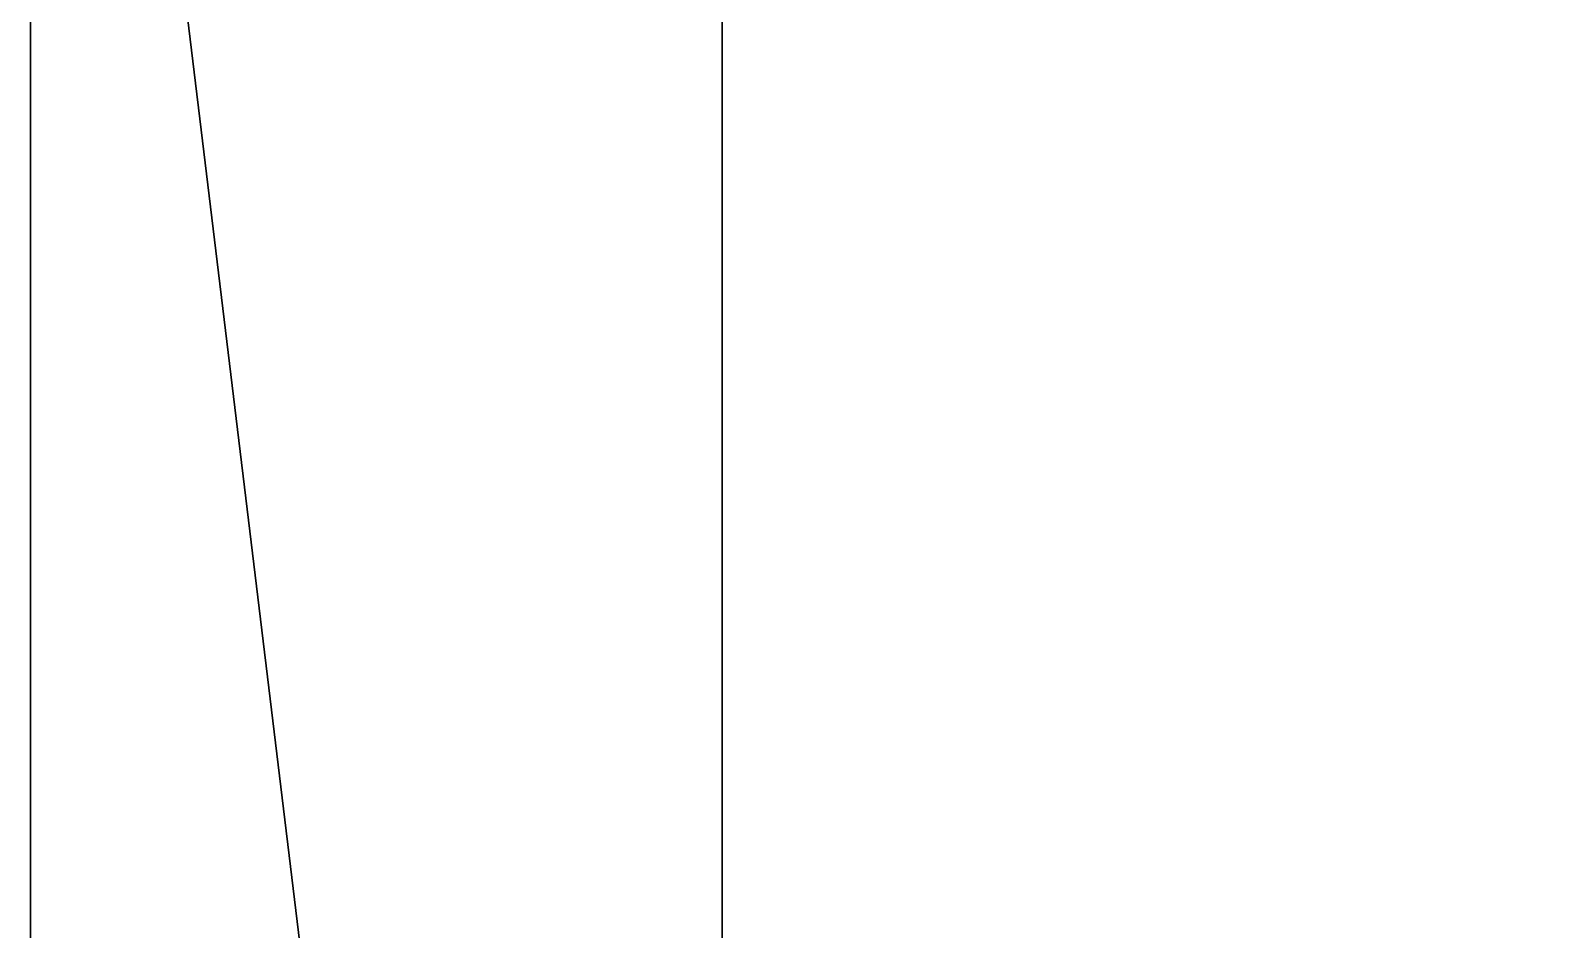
# Model space of a CAD drawing. Header units: millimetres. Extents: x -510 to 550, y -577 to 577.
# Drawn here: x -234.68 to -205.13, y 12.43 to 29.76 of the extents above; entities that cross this region are included whole.
import ezdxf

# ---------------------------------------------------------------- set-up
doc = ezdxf.new("R2010")
doc.units = ezdxf.units.MM
doc.layers.add('rgbd_camera_housing', color=7, linetype='Continuous', true_color=0x1a242e)

msp = doc.modelspace()

# ---------------------------------------------------------------- linework, layer by layer
at = {"layer": 'rgbd_camera_housing', "true_color": 0x1a242e}
for points in [[(-234.682, -55, 1045.084), (-146.659, 55, 1026.322), (-146.659, -55, 1026.322)], [(-234.682, -55, 1045.084), (-234.682, 55, 1045.084), (-146.659, 55, 1026.322)], [(-234.682, 55, 1045.084), (-234.682, -55, 1045.084), (-221.341, -55, 1107.678)], [(-234.682, 55, 1045.084), (-221.341, -55, 1107.678), (-221.341, 55, 1107.678)], [(-221.341, -55, 1107.678), (-133.318, -55, 1088.916), (-133.318, 55, 1088.916)], [(-221.341, -55, 1107.678), (-133.318, 55, 1088.916), (-221.341, 55, 1107.678)]]:
    msp.add_3dface(points, dxfattribs=at)

doc.saveas('drawing.dxf')
